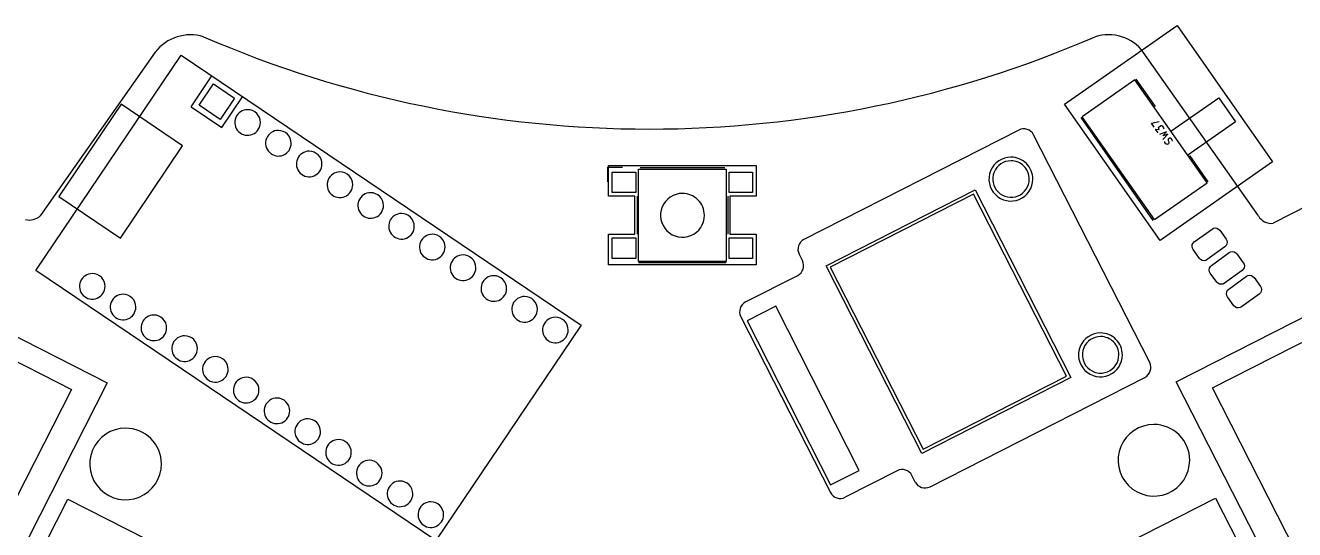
# Model space of a CAD drawing. Extents: x 5292583 to 74298707, y 12072829 to 47933234.
# Drawn here: x 28500772 to 51478018, y 37604858 to 46735476 of the extents above; entities that cross this region are included whole.
import ezdxf

# ---------------------------------------------------------------- set-up
doc = ezdxf.new("R2010")
doc.units = 0
doc.layers.get('0').update_dxf_attribs({"linetype": 'CONTINUOUS'})

msp = doc.modelspace()

# ---------------------------------------------------------------- linework, layer by layer
at = {"color": 7}
for points in [[(47312900.225027, 45308942.297811), (49350201.504831, 46735476.183451)], [(47312900.225027, 45308942.297811), (49350201.504831, 46735476.183451)], [(49350201.504831, 46735476.183451), (51080253.244109, 44264706.557501)], [(49350201.504831, 46735476.183451), (51080253.244109, 44264706.557501)], [(58079748.4934, 46715175.214118), (51090508.239292, 43153350.194936)], [(28688307.087927, 42295132.325531), (31318916.155683, 46195170.573059)], [(30852918.580641, 46253212.274168), (28769587.165334, 43287758.920857)], [(31318916.155683, 46195170.573059), (38561844.443057, 41309753.997524)], [(50821691.581202, 43287758.656273), (48738360.430478, 46253212.009585)], [(31500263.332556, 45262221.069983), (31876064.627949, 45819369.277665)], [(48587360.19709, 45749133.183693), (47633729.782652, 45081394.064439)], [(49892486.729608, 43885219.083597), (48587360.19709, 45749133.183693)], [(48958079.106393, 45265820.465077), (48609033.561481, 45764309.168979)], [(30233024.640286, 45306354.670347), (29105620.754105, 43634909.782716)], [(31347321.320235, 44554752.079559), (30233024.640286, 45306354.670347)], [(32057411.540238, 44886419.774589), (32433212.835632, 45443567.982271)], [(49042951.699722, 42838172.671861), (47312900.225027, 45308942.297811)], [(49042951.699722, 42838172.671861), (47312900.225027, 45308942.297811)], [(49239923.595641, 44817176.133645), (50106860.287933, 45424211.840921), (50410378.141571, 44990743.494775)], [(31500263.332556, 45262221.069983), (32057411.540238, 44886419.774589)], [(48917182.950779, 43202303.979057), (47612056.418261, 45066218.079153)], [(48938856.31517, 43217479.964344), (47633729.782652, 45081394.064439)], [(46485089.094996, 44840985.48132), (42595284.940547, 42859031.383392)], [(48936352.031535, 44893772.552425), (48885765.766693, 44966017.364977), (49026652.557116, 44995453.876344)], [(49008618.275358, 44790565.904136), (48961645.163956, 44857650.27844), (49028221.00861, 44850434.290318), (49017381.283703, 44865915.340478), (49015314.885902, 44879849.370415), (49016861.906125, 44888622.962104), (49023569.364596, 44901009.971817), (49049371.026668, 44919076.532773), (49063305.056605, 44921142.665991), (49072078.648294, 44919595.645767), (49084465.658007, 44912888.45188), (49106145.372404, 44881926.35156), (49108211.770205, 44867992.321623), (49106664.749982, 44859218.729934)], [(49095337.662111, 44666717.767439), (49185638.187692, 44768398.826775), (49093779.793961, 44734840.632316), (49156731.637247, 44809681.539007), (49030297.989754, 44759603.803816)], [(50410378.141571, 44990743.494775), (49543441.184695, 44383707.787499)], [(48854059.921914, 40628715.319771), (46751987.257509, 44754265.036232)], [(49267197.136198, 44640937.536638), (49261517.584956, 44660031.740239), (49243451.024, 44685833.402311), (49231064.27887, 44692540.860782), (49222290.422598, 44694087.881005), (49208356.657245, 44692021.747788), (49198035.780749, 44684794.911738), (49191328.586862, 44672408.166609), (49189781.566638, 44663634.310336), (49191847.699856, 44649700.544983), (49201140.669123, 44625445.903134), (49203206.80234, 44611511.873198), (49201659.782117, 44602738.281509), (49194952.588229, 44590351.271795), (49184631.711734, 44583124.70033), (49170697.946381, 44581058.302528), (49161924.090108, 44582605.322752), (49149537.344978, 44589312.781223), (49131470.784023, 44615114.443295), (49125791.23278, 44634208.646896)], [(30219917.434054, 42883307.191928), (31347321.320235, 44554752.079559)], [(49914160.358582, 43900395.068883), (49580290.534372, 44377210.408394)], [(39046543.579659, 44169351.427107), (39311127.164968, 44169351.427107)], [(39046543.579659, 43904767.841798), (39046543.579659, 44169351.427107)], [(39059772.758925, 44195809.785638), (41732066.970546, 44195809.785638)], [(39059772.758925, 43640184.256489), (39059772.758925, 44195809.785638)], [(41163212.262132, 44156122.247841), (39628627.467339, 44156122.247841)], [(41732066.970546, 44195809.785638), (41732066.970546, 43640184.256489)], [(51080253.244109, 44264706.557501), (49042951.699722, 42838172.671861)], [(51080253.244109, 44264706.557501), (49042951.699722, 42838172.671861)], [(45665593.0333, 43681058.716249), (43072390.528251, 42359756.072492)], [(47347251.111907, 40380618.995997), (45665593.0333, 43681058.716249)], [(48938856.31517, 43217479.964344), (49892486.729608, 43885219.083597)], [(29105620.754105, 43634909.782716), (30219917.434054, 42883307.191928)], [(39536023.212481, 43640184.256489), (39059772.758925, 43640184.256489)], [(39536023.212481, 42952266.934685), (39536023.212481, 43640184.256489)], [(39575710.750278, 43640184.256489), (39575710.750278, 42952266.934685)], [(41216128.979194, 43640184.256489), (41216128.979194, 42952266.934685)], [(41255816.51699, 43640184.256489), (41255816.51699, 42952266.934685)], [(41732066.970546, 43640184.256489), (41255816.51699, 43640184.256489)], [(39059772.758925, 42952266.934685), (39536023.212481, 42952266.934685)], [(39059772.758925, 42396641.405536), (39059772.758925, 42952266.934685)], [(41255816.51699, 42952266.934685), (41732066.970546, 42952266.934685)], [(41732066.970546, 42952266.934685), (41732066.970546, 42396641.405536)], [(42508564.495459, 42592133.220879), (42568623.91099, 42474260.439873)], [(25738582.964179, 42422368.190454), (29982005.461645, 40260236.375101)], [(35931235.375301, 37409715.485412), (28688307.087927, 42295132.325531)], [(41732066.970546, 42396641.405536), (39059772.758925, 42396641.405536)], [(41189670.620663, 42436328.943332), (39602169.108808, 42436328.943332)], [(43072390.528251, 42359756.072492), (44754048.606859, 39059316.087657)], [(49336434.69172, 40279773.22704), (53579857.189186, 42441905.042393)], [(41538920.424104, 41726888.540615), (42481903.465902, 42207362.27736)], [(24350595.996499, 38526871.784751), (26035812.724329, 41828467.73527), (29333850.025626, 40142094.777172)], [(51672119.316105, 36867152.977037), (49991617.467765, 40171151.346511), (53294459.606971, 41848094.545628)], [(41452199.979016, 41459990.642685), (43073798.906676, 38277423.703439)], [(38561844.443057, 41309753.997524), (35931235.375301, 37409715.485412)], [(29982005.461645, 40260236.375101), (27939991.948187, 36252559.439647)], [(44754048.606859, 39059316.087657), (47347251.111907, 40380618.995997)], [(44877535.322378, 38379863.059331), (48767339.476826, 40361817.421842)], [(55621870.702644, 38434228.106938), (51378448.205178, 36272096.291586), (49336434.69172, 40279773.22704)], [(29333850.025626, 40142094.777172), (27651035.71675, 36845213.706143)], [(44283679.846404, 38671176.995096), (43340697.069189, 38190703.258351)], [(44610637.159864, 38466583.504419), (44550578.008917, 38584456.550008)], [(31472606.1458, 31988082.174212), (27229183.648333, 34150213.989565), (29271197.161792, 38157890.925019)], [(29271197.161792, 38157890.925019), (33514619.659258, 35995759.109667)], [(45803819.700357, 36015296.490773), (50047242.197823, 38177428.306126)], [(50047242.197823, 38177428.306126), (52089255.711281, 34169751.370671)]]:
    msp.add_lwpolyline(points, dxfattribs=at)
for points in [[(31644870.697355, 45290329.900919), (31904173.194302, 45674761.912865), (32288605.206248, 45415459.415919), (32029302.709302, 45031027.403972)], [(31644870.697355, 45290329.900919), (31904173.194302, 45674761.912865), (32288605.206248, 45415459.415919), (32029302.709302, 45031027.403972)], [(32523886.424068, 45208947.958831)], [(32523886.424068, 45208947.958831)], [(33081034.63175, 44833146.663438)], [(33081034.63175, 44833146.663438)], [(33638183.104017, 44457345.368044)], [(33638183.104017, 44457345.368044)], [(46341565.993728, 44348131.084867)], [(41189670.620663, 44129663.88931), (41189670.620663, 42462787.301863), (39602169.108808, 42462787.301863), (39602169.108808, 44129663.88931)], [(46343923.433473, 44283177.931343)], [(34195331.311699, 44081544.07265)], [(34195331.311699, 44081544.07265)], [(39549252.127163, 44076746.907665), (39549252.127163, 43706330.4174), (39125918.919836, 43706330.4174), (39125918.919836, 44076746.907665)], [(41665920.809636, 44076746.907665), (41665920.809636, 43706330.4174), (41242587.602308, 43706330.4174), (41242587.602308, 44076746.907665)], [(34752479.783965, 43705742.777257)], [(34752479.783965, 43705742.777257)], [(40395919.864736, 43693100.97355)], [(45692232.367003, 43756991.559397), (47424340.185323, 40357538.311516), (44729766.712901, 38984584.71857), (42997658.894581, 42384037.701866)], [(35309627.991648, 43329941.481863)], [(35309627.991648, 43329941.481863)], [(49983221.172269, 43047979.517503), (50008583.890173, 43061295.215601), (50040674.704068, 43066924.760546), (50072858.915969, 43061856.132802), (50101665.982986, 43046635.43289), (50121810.318838, 43026029.134099), (50238449.082002, 42865489.604126), (50251764.780099, 42840126.886222), (50257394.325044, 42808036.072327), (50252325.6973, 42775851.860427), (50237104.997388, 42747044.793409), (50216498.698597, 42726900.457558), (49895419.638651, 42493622.93123), (49870056.920747, 42480307.233132), (49837966.106852, 42474677.688187), (49805781.894952, 42479746.315931), (49776974.827934, 42494967.015843), (49756830.492083, 42515573.314634), (49640191.728919, 42676112.844607), (49626876.030821, 42701475.562511), (49621246.485876, 42733566.376406), (49626315.11362, 42765750.588307), (49641535.813532, 42794557.655324), (49662142.112323, 42814701.991175)], [(49983221.172269, 43047979.517503), (50008583.890173, 43061295.215601), (50040674.704068, 43066924.760546), (50072858.915969, 43061856.132802), (50101665.982986, 43046635.43289), (50121810.318838, 43026029.134099), (50238449.082002, 42865489.604126), (50251764.780099, 42840126.886222), (50257394.325044, 42808036.072327), (50252325.6973, 42775851.860427), (50237104.997388, 42747044.793409), (50216498.698597, 42726900.457558), (49895419.638651, 42493622.93123), (49870056.920747, 42480307.233132), (49837966.106852, 42474677.688187), (49805781.894952, 42479746.315931), (49776974.827934, 42494967.015843), (49756830.492083, 42515573.314634), (49640191.728919, 42676112.844607), (49626876.030821, 42701475.562511), (49621246.485876, 42733566.376406), (49626315.11362, 42765750.588307), (49641535.813532, 42794557.655324), (49662142.112323, 42814701.991175)], [(35866776.19933, 42954140.186469)], [(35866776.19933, 42954140.186469)], [(39549252.127163, 42886120.773774), (39549252.127163, 42515704.283509), (39125918.919836, 42515704.283509), (39125918.919836, 42886120.773774)], [(41665920.809636, 42886120.773774), (41665920.809636, 42515704.283509), (41242587.602308, 42515704.283509), (41242587.602308, 42886120.773774)], [(36423924.671596, 42578338.891075)], [(36423924.671596, 42578338.891075)], [(50294257.962234, 42619874.280632), (50319620.680139, 42633189.978729), (50351711.494034, 42638819.523674), (50383895.705934, 42633750.89593), (50412702.772952, 42618530.196018), (50432847.108803, 42597923.897227), (50549485.871967, 42437384.367254), (50562801.570065, 42412021.64935), (50568431.115009, 42379930.835455), (50563362.487266, 42347746.623555), (50548141.787354, 42318939.556537), (50527535.488563, 42298795.220686), (50206456.428617, 42065517.694358), (50181093.710713, 42052201.99626), (50149002.896818, 42046572.451315), (50116818.684917, 42051641.079059), (50088011.617899, 42066861.778971), (50067867.282048, 42087468.077762), (49951228.518884, 42248007.607735), (49937912.820786, 42273370.325639), (49932283.275842, 42305461.139534), (49937351.903586, 42337645.351435), (49952572.603498, 42366452.418452), (49973178.902289, 42386596.754303)], [(50294257.962234, 42619874.280632), (50319620.680139, 42633189.978729), (50351711.494034, 42638819.523674), (50383895.705934, 42633750.89593), (50412702.772952, 42618530.196018), (50432847.108803, 42597923.897227), (50549485.871967, 42437384.367254), (50562801.570065, 42412021.64935), (50568431.115009, 42379930.835455), (50563362.487266, 42347746.623555), (50548141.787354, 42318939.556537), (50527535.488563, 42298795.220686), (50206456.428617, 42065517.694358), (50181093.710713, 42052201.99626), (50149002.896818, 42046572.451315), (50116818.684917, 42051641.079059), (50088011.617899, 42066861.778971), (50067867.282048, 42087468.077762), (49951228.518884, 42248007.607735), (49937912.820786, 42273370.325639), (49932283.275842, 42305461.139534), (49937351.903586, 42337645.351435), (49952572.603498, 42366452.418452), (49973178.902289, 42386596.754303)], [(29711930.444023, 42241859.21438)], [(29711930.444023, 42241859.21438)], [(36981072.879279, 42202537.595682)], [(36981072.879279, 42202537.595682)], [(50605294.7522, 42191769.04376), (50630657.470104, 42205084.741857), (50662748.283999, 42210714.286802), (50694932.495899, 42205645.659058), (50723739.562917, 42190424.959146), (50743883.898768, 42169818.660355), (50860522.661932, 42009279.130382), (50873838.36003, 41983916.412478), (50879467.904975, 41951825.598583), (50874399.277231, 41919641.386683), (50859178.577319, 41890834.319665), (50838572.278528, 41870689.983814), (50517493.218582, 41637412.457486), (50492130.500678, 41624096.759388), (50460039.686783, 41618467.214443), (50427855.474882, 41623535.842187), (50399048.407865, 41638756.542099), (50378904.072014, 41659362.84089), (50262265.30885, 41819902.370863), (50248949.610752, 41845265.088767), (50243320.065807, 41877355.902662), (50248388.693551, 41909540.114563), (50263609.393463, 41938347.18158), (50284215.692254, 41958491.517431)], [(50605294.7522, 42191769.04376), (50630657.470104, 42205084.741857), (50662748.283999, 42210714.286802), (50694932.495899, 42205645.659058), (50723739.562917, 42190424.959146), (50743883.898768, 42169818.660355), (50860522.661932, 42009279.130382), (50873838.36003, 41983916.412478), (50879467.904975, 41951825.598583), (50874399.277231, 41919641.386683), (50859178.577319, 41890834.319665), (50838572.278528, 41870689.983814), (50517493.218582, 41637412.457486), (50492130.500678, 41624096.759388), (50460039.686783, 41618467.214443), (50427855.474882, 41623535.842187), (50399048.407865, 41638756.542099), (50378904.072014, 41659362.84089), (50262265.30885, 41819902.370863), (50248949.610752, 41845265.088767), (50243320.065807, 41877355.902662), (50248388.693551, 41909540.114563), (50263609.393463, 41938347.18158), (50284215.692254, 41958491.517431)], [(30269078.651706, 41866057.918986)], [(30269078.651706, 41866057.918986)], [(37538221.351545, 41826736.300288)], [(37538221.351545, 41826736.300288)], [(41565189.869955, 41383934.503586), (43078682.061326, 38413538.728902), (43597322.509419, 38677799.257653), (42083830.053464, 41648195.032338)], [(41565189.869955, 41383934.503586), (43078682.061326, 38413538.728902), (43597322.509419, 38677799.257653), (42083830.053464, 41648195.032338)], [(30826226.859388, 41490256.623592)], [(30826226.859388, 41490256.623592)], [(38095369.559227, 41450935.004894)], [(38095369.559227, 41450935.004894)], [(47963160.952635, 41165571.818546)], [(31383375.331654, 41114455.328198)], [(31383375.331654, 41114455.328198)], [(47965522.361134, 41100610.46293)], [(31940523.539337, 40738654.032805)], [(31940523.539337, 40738654.032805)], [(32497672.011603, 40362852.737411)], [(32497672.011603, 40362852.737411)], [(33054820.219285, 39987051.442017)], [(33054820.219285, 39987051.442017)], [(33611968.691551, 39611250.146623)], [(33611968.691551, 39611250.146623)], [(30315284.47071, 39441771.924804)], [(48930856.101301, 39508975.890889)], [(34169116.899234, 39235448.85123)], [(34169116.899234, 39235448.85123)], [(34726265.106916, 38859647.555836)], [(34726265.106916, 38859647.555836)], [(35283413.579182, 38483846.260442)], [(35283413.579182, 38483846.260442)], [(35840561.786865, 38108044.965049)], [(35840561.786865, 38108044.965049)]]:
    msp.add_lwpolyline(points, close=True, dxfattribs=at)
for points in [[(31726577.304364, 46529177.626383), (31406309.156977, 46626964.804158), (31058902.735476, 46517228.459894), (30852918.525503, 46253212.317187)], [(31726573.067679, 46529163.73369), (36875213.472426, 44300960.702342), (42716065.289216, 44300960.667437), (47864705.720595, 46529163.637247)], [(48738355.472959, 46253208.249822), (48535135.222137, 46521168.837967), (48184975.699444, 46631772.037302), (47864705.661715, 46529163.80139)], [(32309680.708484, 45065820.275558), (32273794.022266, 44979182.150982), (32293630.517351, 44879457.355854), (32359940.467124, 44813147.406081)], [(32309680.708484, 45065820.275558), (32273794.022266, 44979182.150982), (32293630.517351, 44879457.355854), (32359940.467124, 44813147.406081)], [(32523886.424068, 45208947.958831), (32430109.993779, 45208947.958831), (32345567.394702, 45152458.400134), (32309680.708484, 45065820.275558)], [(32523886.424068, 45208947.958831), (32430109.993779, 45208947.958831), (32345567.394702, 45152458.400134), (32309680.708484, 45065820.275558)], [(32687832.381012, 45141039.319969), (32644351.209788, 45184520.491193), (32585378.086121, 45208947.958831), (32523886.424068, 45208947.958831)], [(32687832.381012, 45141039.319969), (32644351.209788, 45184520.491193), (32585378.086121, 45208947.958831), (32523886.424068, 45208947.958831)], [(32755741.019874, 44977093.363025), (32755741.019874, 45038585.025078), (32731313.552236, 45097558.148745), (32687832.381012, 45141039.319969)], [(32755741.019874, 44977093.363025), (32755741.019874, 45038585.025078), (32731313.552236, 45097558.148745), (32687832.381012, 45141039.319969)], [(32359940.467124, 44813147.406081), (32426250.416897, 44746837.456308), (32525975.212025, 44727000.961223), (32612613.336601, 44762887.647441)], [(32359940.467124, 44813147.406081), (32426250.416897, 44746837.456308), (32525975.212025, 44727000.961223), (32612613.336601, 44762887.647441)], [(32612613.336601, 44762887.647441), (32699251.461177, 44798774.333659), (32755741.019874, 44883316.932736), (32755741.019874, 44977093.363025)], [(32612613.336601, 44762887.647441), (32699251.461177, 44798774.333659), (32755741.019874, 44883316.932736), (32755741.019874, 44977093.363025)], [(33081034.63175, 44833146.663438), (32987258.201461, 44833146.663438), (32902715.602384, 44776657.10474), (32866828.916166, 44690018.980164)], [(33081034.63175, 44833146.663438), (32987258.201461, 44833146.663438), (32902715.602384, 44776657.10474), (32866828.916166, 44690018.980164)], [(33244980.588694, 44765238.024575), (33201499.41747, 44808719.195799), (33142526.293803, 44833146.663438), (33081034.63175, 44833146.663438)], [(33244980.588694, 44765238.024575), (33201499.41747, 44808719.195799), (33142526.293803, 44833146.663438), (33081034.63175, 44833146.663438)], [(46636498.502512, 44852901.630026), (46586445.423519, 44869164.888841), (46531981.828763, 44864878.489162), (46485089.139444, 44840985.394085)], [(46751986.964224, 44754264.886796), (46728094.037336, 44801157.661812), (46686551.581505, 44836638.371211), (46636498.502512, 44852901.630026)], [(32866828.916166, 44690018.980164), (32830942.229948, 44603380.855588), (32850778.725033, 44503656.06046), (32917088.674807, 44437346.110687)], [(32866828.916166, 44690018.980164), (32830942.229948, 44603380.855588), (32850778.725033, 44503656.06046), (32917088.674807, 44437346.110687)], [(33169761.544283, 44387086.352047), (33256399.668859, 44422973.038265), (33312889.227557, 44507515.637342), (33312889.227557, 44601292.067631)], [(33169761.544283, 44387086.352047), (33256399.668859, 44422973.038265), (33312889.227557, 44507515.637342), (33312889.227557, 44601292.067631)], [(33312889.227557, 44601292.067631), (33312889.227557, 44662783.729684), (33288461.759918, 44721756.853351), (33244980.588694, 44765238.024575)], [(33312889.227557, 44601292.067631), (33312889.227557, 44662783.729684), (33288461.759918, 44721756.853351), (33244980.588694, 44765238.024575)], [(32917088.674807, 44437346.110687), (32983398.62458, 44371036.160914), (33083123.419707, 44351199.665829), (33169761.544283, 44387086.352047)], [(32917088.674807, 44437346.110687), (32983398.62458, 44371036.160914), (33083123.419707, 44351199.665829), (33169761.544283, 44387086.352047)], [(33638183.104017, 44457345.368044), (33544406.673727, 44457345.368044), (33459864.07465, 44400855.809347), (33423977.388432, 44314217.68477)], [(33638183.104017, 44457345.368044), (33544406.673727, 44457345.368044), (33459864.07465, 44400855.809347), (33423977.388432, 44314217.68477)], [(33802129.06096, 44389436.729182), (33758647.889736, 44432917.900406), (33699674.766069, 44457345.368044), (33638183.104017, 44457345.368044)], [(33802129.06096, 44389436.729182), (33758647.889736, 44432917.900406), (33699674.766069, 44457345.368044), (33638183.104017, 44457345.368044)], [(33870037.699823, 44225490.772238), (33870037.699823, 44286982.434291), (33845610.232184, 44345955.557958), (33802129.06096, 44389436.729182)], [(33870037.699823, 44225490.772238), (33870037.699823, 44286982.434291), (33845610.232184, 44345955.557958), (33802129.06096, 44389436.729182)], [(46341565.993728, 44348131.084867), (46181041.355983, 44348131.084867), (46036323.007791, 44251433.37609), (45974892.888439, 44103127.948814)], [(46622205.438704, 44231886.420621), (46547775.230197, 44306316.629128), (46446826.204049, 44348131.084867), (46341565.993728, 44348131.084867)], [(33423977.388432, 44314217.68477), (33388090.702214, 44227579.560194), (33407927.1973, 44127854.765067), (33474237.147073, 44061544.815294)], [(33423977.388432, 44314217.68477), (33388090.702214, 44227579.560194), (33407927.1973, 44127854.765067), (33474237.147073, 44061544.815294)], [(33726910.016549, 44011285.056654), (33813548.141126, 44047171.742872), (33870037.699823, 44131714.341948), (33870037.699823, 44225490.772238)], [(33726910.016549, 44011285.056654), (33813548.141126, 44047171.742872), (33870037.699823, 44131714.341948), (33870037.699823, 44225490.772238)], [(46343923.433473, 44283177.931343), (46210155.737892, 44283177.931343), (46089559.671033, 44202598.21565), (46038368.990148, 44079012.979591)], [(46577784.679766, 44186309.431415), (46515760.820914, 44248333.290266), (46431638.415851, 44283177.931343), (46343923.433473, 44283177.931343)], [(46674653.179693, 43952448.185123), (46674653.179693, 44040163.167501), (46639808.538617, 44124285.572564), (46577784.679766, 44186309.431415)], [(46738450.10295, 43951246.975645), (46738450.10295, 44056507.185966), (46696635.647211, 44157456.212114), (46622205.438704, 44231886.420621)], [(33474237.147073, 44061544.815294), (33540547.096846, 43995234.865521), (33640271.891973, 43975398.370435), (33726910.016549, 44011285.056654)], [(33474237.147073, 44061544.815294), (33540547.096846, 43995234.865521), (33640271.891973, 43975398.370435), (33726910.016549, 44011285.056654)], [(33981125.596115, 43938416.389377), (33945238.909897, 43851778.2648), (33965075.404982, 43752053.469673), (34031385.354755, 43685743.5199)], [(33981125.596115, 43938416.389377), (33945238.909897, 43851778.2648), (33965075.404982, 43752053.469673), (34031385.354755, 43685743.5199)], [(34195331.311699, 44081544.07265), (34101554.88141, 44081544.07265), (34017012.282333, 44025054.513953), (33981125.596115, 43938416.389377)], [(34195331.311699, 44081544.07265), (34101554.88141, 44081544.07265), (34017012.282333, 44025054.513953), (33981125.596115, 43938416.389377)], [(34359277.268643, 44013635.433788), (34315796.097419, 44057116.605012), (34256822.973752, 44081544.07265), (34195331.311699, 44081544.07265)], [(34359277.268643, 44013635.433788), (34315796.097419, 44057116.605012), (34256822.973752, 44081544.07265), (34195331.311699, 44081544.07265)], [(34427185.907505, 43849689.476844), (34427185.907505, 43911181.138897), (34402758.439867, 43970154.262564), (34359277.268643, 44013635.433788)], [(34427185.907505, 43849689.476844), (34427185.907505, 43911181.138897), (34402758.439867, 43970154.262564), (34359277.268643, 44013635.433788)], [(45974892.888439, 44103127.948814), (45913462.769088, 43954822.521537), (45947418.488855, 43784115.590567), (46060926.548752, 43670607.530669)], [(46038368.990148, 44079012.979591), (45987178.309263, 43955427.743532), (46015474.142532, 43813174.98348), (46110062.187181, 43718586.93883)], [(46470488.227942, 43646893.741797), (46594073.464001, 43698084.422682), (46674653.179693, 43818680.489541), (46674653.179693, 43952448.185123)], [(46493446.966896, 43584573.870356), (46641752.394173, 43646003.989708), (46738450.10295, 43790722.3379), (46738450.10295, 43951246.975645)], [(34031385.354755, 43685743.5199), (34097695.304528, 43619433.570127), (34197420.099656, 43599597.075042), (34284058.224232, 43635483.76126)], [(34031385.354755, 43685743.5199), (34097695.304528, 43619433.570127), (34197420.099656, 43599597.075042), (34284058.224232, 43635483.76126)], [(34284058.224232, 43635483.76126), (34370696.348808, 43671370.447478), (34427185.907505, 43755913.046555), (34427185.907505, 43849689.476844)], [(34284058.224232, 43635483.76126), (34370696.348808, 43671370.447478), (34427185.907505, 43755913.046555), (34427185.907505, 43849689.476844)], [(34752479.783965, 43705742.777257), (34658703.353676, 43705742.777257), (34574160.754599, 43649253.218559), (34538274.068381, 43562615.093983)], [(34752479.783965, 43705742.777257), (34658703.353676, 43705742.777257), (34574160.754599, 43649253.218559), (34538274.068381, 43562615.093983)], [(34916425.740909, 43637834.138394), (34872944.569685, 43681315.309618), (34813971.446018, 43705742.777257), (34752479.783965, 43705742.777257)], [(34916425.740909, 43637834.138394), (34872944.569685, 43681315.309618), (34813971.446018, 43705742.777257), (34752479.783965, 43705742.777257)], [(40395919.864736, 43693100.97355), (40235398.758455, 43693100.97355), (40090683.593996, 43596405.392076), (40029254.826077, 43448103.227447)], [(40676553.13578, 43576858.866631), (40602124.564701, 43651287.437709), (40501177.759383, 43693100.97355), (40395919.864736, 43693100.97355)], [(46060926.548752, 43670607.530669), (46174434.608649, 43557099.470772), (46345141.53962, 43523143.751005), (46493446.966896, 43584573.870356)], [(46110062.187181, 43718586.93883), (46204650.231831, 43623998.894181), (46346902.991883, 43595703.060913), (46470488.227942, 43646893.741797)], [(34538274.068381, 43562615.093983), (34502387.382163, 43475976.969407), (34522223.877248, 43376252.174279), (34588533.827021, 43309942.224506)], [(34538274.068381, 43562615.093983), (34502387.382163, 43475976.969407), (34522223.877248, 43376252.174279), (34588533.827021, 43309942.224506)], [(34841206.696498, 43259682.465866), (34927844.821074, 43295569.152084), (34984334.379771, 43380111.751161), (34984334.379771, 43473888.18145)], [(34841206.696498, 43259682.465866), (34927844.821074, 43295569.152084), (34984334.379771, 43380111.751161), (34984334.379771, 43473888.18145)], [(34984334.379771, 43473888.18145), (34984334.379771, 43535379.843503), (34959906.912133, 43594352.96717), (34916425.740909, 43637834.138394)], [(34984334.379771, 43473888.18145), (34984334.379771, 43535379.843503), (34959906.912133, 43594352.96717), (34916425.740909, 43637834.138394)], [(40029254.826077, 43448103.227447), (39967826.058159, 43299801.062818), (40001781.030917, 43129097.887318), (40115286.593692, 43015592.324543)], [(40792795.242699, 43296225.595587), (40792795.242699, 43401483.490234), (40750981.706858, 43502430.295552), (40676553.13578, 43576858.866631)], [(28500772.42199, 43220560.748291), (28595965.534767, 43194631.151064), (28697792.78862, 43220085.881878), (28769587.15369, 43287758.93321)], [(34588533.827021, 43309942.224506), (34654843.776794, 43243632.274733), (34754568.571922, 43223795.779648), (34841206.696498, 43259682.465866)], [(34588533.827021, 43309942.224506), (34654843.776794, 43243632.274733), (34754568.571922, 43223795.779648), (34841206.696498, 43259682.465866)], [(35309627.991648, 43329941.481863), (35215851.561358, 43329941.481863), (35131308.962281, 43273451.923166), (35095422.276063, 43186813.798589)], [(35309627.991648, 43329941.481863), (35215851.561358, 43329941.481863), (35131308.962281, 43273451.923166), (35095422.276063, 43186813.798589)], [(35473573.948591, 43262032.843), (35430092.777367, 43305514.014224), (35371119.6537, 43329941.481863), (35309627.991648, 43329941.481863)], [(35473573.948591, 43262032.843), (35430092.777367, 43305514.014224), (35371119.6537, 43329941.481863), (35309627.991648, 43329941.481863)], [(35541482.587454, 43098086.886056), (35541482.587454, 43159578.548109), (35517055.119816, 43218551.671776), (35473573.948591, 43262032.843)], [(35541482.587454, 43098086.886056), (35541482.587454, 43159578.548109), (35517055.119816, 43218551.671776), (35473573.948591, 43262032.843)], [(40547797.496596, 42929560.556929), (40696099.661225, 42990989.324847), (40792795.242699, 43135704.489306), (40792795.242699, 43296225.595587)], [(50821681.902707, 43287753.395991), (50874253.53891, 43191025.840994), (50981584.166544, 43137364.476165), (51090508.251389, 43153350.112508)], [(35095422.276063, 43186813.798589), (35059535.589845, 43100175.674013), (35079372.084931, 43000450.878886), (35145682.034704, 42934140.929113)], [(35095422.276063, 43186813.798589), (35059535.589845, 43100175.674013), (35079372.084931, 43000450.878886), (35145682.034704, 42934140.929113)], [(35398354.90418, 42883881.170472), (35484993.028757, 42919767.85669), (35541482.587454, 43004310.455767), (35541482.587454, 43098086.886056)], [(35398354.90418, 42883881.170472), (35484993.028757, 42919767.85669), (35541482.587454, 43004310.455767), (35541482.587454, 43098086.886056)], [(40115286.593692, 43015592.324543), (40228792.156466, 42902086.761768), (40399495.331967, 42868131.78901), (40547797.496596, 42929560.556929)], [(35145682.034704, 42934140.929113), (35211991.984477, 42867830.97934), (35311716.779604, 42847994.484254), (35398354.90418, 42883881.170472)], [(35145682.034704, 42934140.929113), (35211991.984477, 42867830.97934), (35311716.779604, 42847994.484254), (35398354.90418, 42883881.170472)], [(35652570.483746, 42811012.503196), (35616683.797528, 42724374.378619), (35636520.292613, 42624649.583492), (35702830.242386, 42558339.633719)], [(35652570.483746, 42811012.503196), (35616683.797528, 42724374.378619), (35636520.292613, 42624649.583492), (35702830.242386, 42558339.633719)], [(35866776.19933, 42954140.186469), (35772999.769041, 42954140.186469), (35688457.169964, 42897650.627772), (35652570.483746, 42811012.503196)], [(35866776.19933, 42954140.186469), (35772999.769041, 42954140.186469), (35688457.169964, 42897650.627772), (35652570.483746, 42811012.503196)], [(36030722.156274, 42886231.547607), (35987240.98505, 42929712.718831), (35928267.861383, 42954140.186469), (35866776.19933, 42954140.186469)], [(36030722.156274, 42886231.547607), (35987240.98505, 42929712.718831), (35928267.861383, 42954140.186469), (35866776.19933, 42954140.186469)], [(36098630.795136, 42722285.590663), (36098630.795136, 42783777.252716), (36074203.327498, 42842750.376383), (36030722.156274, 42886231.547607)], [(36098630.795136, 42722285.590663), (36098630.795136, 42783777.252716), (36074203.327498, 42842750.376383), (36030722.156274, 42886231.547607)], [(42595284.958811, 42859031.347547), (42497635.89649, 42809276.654838), (42458809.838594, 42689782.301464), (42508564.531304, 42592133.239143)], [(35702830.242386, 42558339.633719), (35769140.192159, 42492029.683946), (35868864.987287, 42472193.188861), (35955503.111863, 42508079.875079)], [(35702830.242386, 42558339.633719), (35769140.192159, 42492029.683946), (35868864.987287, 42472193.188861), (35955503.111863, 42508079.875079)], [(35955503.111863, 42508079.875079), (36042141.236439, 42543966.561297), (36098630.795136, 42628509.160373), (36098630.795136, 42722285.590663)], [(35955503.111863, 42508079.875079), (36042141.236439, 42543966.561297), (36098630.795136, 42628509.160373), (36098630.795136, 42722285.590663)], [(36423924.671596, 42578338.891075), (36330148.241307, 42578338.891075), (36245605.64223, 42521849.332378), (36209718.956012, 42435211.207802)], [(36423924.671596, 42578338.891075), (36330148.241307, 42578338.891075), (36245605.64223, 42521849.332378), (36209718.956012, 42435211.207802)], [(36587870.62854, 42510430.252213), (36544389.457316, 42553911.423437), (36485416.333649, 42578338.891075), (36423924.671596, 42578338.891075)], [(36587870.62854, 42510430.252213), (36544389.457316, 42553911.423437), (36485416.333649, 42578338.891075), (36423924.671596, 42578338.891075)], [(36655779.267402, 42346484.295269), (36655779.267402, 42407975.957322), (36631351.799764, 42466949.080989), (36587870.62854, 42510430.252213)], [(36655779.267402, 42346484.295269), (36655779.267402, 42407975.957322), (36631351.799764, 42466949.080989), (36587870.62854, 42510430.252213)], [(36209718.956012, 42435211.207802), (36173832.269794, 42348573.083226), (36193668.764879, 42248848.288098), (36259978.714652, 42182538.338325)], [(36209718.956012, 42435211.207802), (36173832.269794, 42348573.083226), (36193668.764879, 42248848.288098), (36259978.714652, 42182538.338325)], [(36512651.584129, 42132278.579685), (36599289.708705, 42168165.265903), (36655779.267402, 42252707.86498), (36655779.267402, 42346484.295269)], [(36512651.584129, 42132278.579685), (36599289.708705, 42168165.265903), (36655779.267402, 42252707.86498), (36655779.267402, 42346484.295269)], [(42481903.447638, 42207362.313205), (42579552.509959, 42257117.005914), (42618378.567855, 42376611.359288), (42568623.875145, 42474260.421609)], [(29497724.728439, 42098731.531106), (29461838.042221, 42012093.40653), (29481674.537306, 41912368.611402), (29547984.487079, 41846058.661629)], [(29497724.728439, 42098731.531106), (29461838.042221, 42012093.40653), (29481674.537306, 41912368.611402), (29547984.487079, 41846058.661629)], [(29711930.444023, 42241859.21438), (29618154.013734, 42241859.21438), (29533611.414657, 42185369.655682), (29497724.728439, 42098731.531106)], [(29711930.444023, 42241859.21438), (29618154.013734, 42241859.21438), (29533611.414657, 42185369.655682), (29497724.728439, 42098731.531106)], [(29875876.400967, 42173950.575517), (29832395.229743, 42217431.746741), (29773422.106076, 42241859.21438), (29711930.444023, 42241859.21438)], [(29875876.400967, 42173950.575517), (29832395.229743, 42217431.746741), (29773422.106076, 42241859.21438), (29711930.444023, 42241859.21438)], [(29943785.039829, 42010004.618573), (29943785.039829, 42071496.280626), (29919357.572191, 42130469.404293), (29875876.400967, 42173950.575517)], [(29943785.039829, 42010004.618573), (29943785.039829, 42071496.280626), (29919357.572191, 42130469.404293), (29875876.400967, 42173950.575517)], [(36259978.714652, 42182538.338325), (36326288.664425, 42116228.388552), (36426013.459553, 42096391.893467), (36512651.584129, 42132278.579685)], [(36259978.714652, 42182538.338325), (36326288.664425, 42116228.388552), (36426013.459553, 42096391.893467), (36512651.584129, 42132278.579685)], [(36766867.163694, 42059409.912408), (36730980.477476, 41972771.787832), (36750816.972562, 41873046.992704), (36817126.922335, 41806737.042931)], [(36766867.163694, 42059409.912408), (36730980.477476, 41972771.787832), (36750816.972562, 41873046.992704), (36817126.922335, 41806737.042931)], [(36981072.879279, 42202537.595682), (36887296.448989, 42202537.595682), (36802753.849912, 42146048.036984), (36766867.163694, 42059409.912408)], [(36981072.879279, 42202537.595682), (36887296.448989, 42202537.595682), (36802753.849912, 42146048.036984), (36766867.163694, 42059409.912408)], [(37145018.836222, 42134628.956819), (37101537.664998, 42178110.128043), (37042564.541331, 42202537.595682), (36981072.879279, 42202537.595682)], [(37145018.836222, 42134628.956819), (37101537.664998, 42178110.128043), (37042564.541331, 42202537.595682), (36981072.879279, 42202537.595682)], [(37212927.475085, 41970682.999875), (37212927.475085, 42032174.661928), (37188500.007447, 42091147.785595), (37145018.836222, 42134628.956819)], [(37212927.475085, 41970682.999875), (37212927.475085, 42032174.661928), (37188500.007447, 42091147.785595), (37145018.836222, 42134628.956819)], [(29547984.487079, 41846058.661629), (29614294.436852, 41779748.711856), (29714019.23198, 41759912.216771), (29800657.356556, 41795798.902989)], [(29547984.487079, 41846058.661629), (29614294.436852, 41779748.711856), (29714019.23198, 41759912.216771), (29800657.356556, 41795798.902989)], [(29800657.356556, 41795798.902989), (29887295.481132, 41831685.589207), (29943785.039829, 41916228.188284), (29943785.039829, 42010004.618573)], [(29800657.356556, 41795798.902989), (29887295.481132, 41831685.589207), (29943785.039829, 41916228.188284), (29943785.039829, 42010004.618573)], [(30269078.651706, 41866057.918986), (30175302.221416, 41866057.918986), (30090759.62234, 41809568.360288), (30054872.936121, 41722930.235712)], [(30269078.651706, 41866057.918986), (30175302.221416, 41866057.918986), (30090759.62234, 41809568.360288), (30054872.936121, 41722930.235712)], [(30433024.60865, 41798149.280123), (30389543.437425, 41841630.451347), (30330570.313759, 41866057.918986), (30269078.651706, 41866057.918986)], [(30433024.60865, 41798149.280123), (30389543.437425, 41841630.451347), (30330570.313759, 41866057.918986), (30269078.651706, 41866057.918986)], [(37069799.791811, 41756477.284291), (37156437.916388, 41792363.970509), (37212927.475085, 41876906.569586), (37212927.475085, 41970682.999875)], [(37069799.791811, 41756477.284291), (37156437.916388, 41792363.970509), (37212927.475085, 41876906.569586), (37212927.475085, 41970682.999875)], [(37538221.351545, 41826736.300288), (37444444.921255, 41826736.300288), (37359902.322179, 41770246.741591), (37324015.635961, 41683608.617014)], [(37538221.351545, 41826736.300288), (37444444.921255, 41826736.300288), (37359902.322179, 41770246.741591), (37324015.635961, 41683608.617014)], [(37702167.308489, 41758827.661426), (37658686.137265, 41802308.83265), (37599713.013598, 41826736.300288), (37538221.351545, 41826736.300288)], [(37702167.308489, 41758827.661426), (37658686.137265, 41802308.83265), (37599713.013598, 41826736.300288), (37538221.351545, 41826736.300288)], [(30054872.936121, 41722930.235712), (30018986.249903, 41636292.111136), (30038822.744989, 41536567.316009), (30105132.694762, 41470257.366236)], [(30054872.936121, 41722930.235712), (30018986.249903, 41636292.111136), (30038822.744989, 41536567.316009), (30105132.694762, 41470257.366236)], [(30357805.564238, 41419997.607595), (30444443.688815, 41455884.293813), (30500933.247512, 41540426.89289), (30500933.247512, 41634203.323179)], [(30357805.564238, 41419997.607595), (30444443.688815, 41455884.293813), (30500933.247512, 41540426.89289), (30500933.247512, 41634203.323179)], [(30500933.247512, 41634203.323179), (30500933.247512, 41695694.985232), (30476505.779874, 41754668.108899), (30433024.60865, 41798149.280123)], [(30500933.247512, 41634203.323179), (30500933.247512, 41695694.985232), (30476505.779874, 41754668.108899), (30433024.60865, 41798149.280123)], [(36817126.922335, 41806737.042931), (36883436.872108, 41740427.093158), (36983161.667235, 41720590.598073), (37069799.791811, 41756477.284291)], [(36817126.922335, 41806737.042931), (36883436.872108, 41740427.093158), (36983161.667235, 41720590.598073), (37069799.791811, 41756477.284291)], [(37324015.635961, 41683608.617014), (37288128.949742, 41596970.492438), (37307965.444828, 41497245.697311), (37374275.394601, 41430935.747538)], [(37324015.635961, 41683608.617014), (37288128.949742, 41596970.492438), (37307965.444828, 41497245.697311), (37374275.394601, 41430935.747538)], [(37626948.264077, 41380675.988897), (37713586.388654, 41416562.675115), (37770075.947351, 41501105.274192), (37770075.947351, 41594881.704482)], [(37626948.264077, 41380675.988897), (37713586.388654, 41416562.675115), (37770075.947351, 41501105.274192), (37770075.947351, 41594881.704482)], [(37770075.947351, 41594881.704482), (37770075.947351, 41656373.366535), (37745648.479713, 41715346.490201), (37702167.308489, 41758827.661426)], [(37770075.947351, 41594881.704482), (37770075.947351, 41656373.366535), (37745648.479713, 41715346.490201), (37702167.308489, 41758827.661426)], [(41538920.335341, 41726888.714821), (41441271.344934, 41677133.984298), (41402445.343447, 41557639.681473), (41452200.014861, 41459990.660949)], [(30105132.694762, 41470257.366236), (30171442.644535, 41403947.416463), (30271167.439662, 41384110.921377), (30357805.564238, 41419997.607595)], [(30105132.694762, 41470257.366236), (30171442.644535, 41403947.416463), (30271167.439662, 41384110.921377), (30357805.564238, 41419997.607595)], [(30826226.859388, 41490256.623592), (30732450.429099, 41490256.623592), (30647907.830022, 41433767.064895), (30612021.143804, 41347128.940319)], [(30826226.859388, 41490256.623592), (30732450.429099, 41490256.623592), (30647907.830022, 41433767.064895), (30612021.143804, 41347128.940319)], [(30990172.816332, 41422347.98473), (30946691.645108, 41465829.155954), (30887718.521441, 41490256.623592), (30826226.859388, 41490256.623592)], [(30990172.816332, 41422347.98473), (30946691.645108, 41465829.155954), (30887718.521441, 41490256.623592), (30826226.859388, 41490256.623592)], [(31058081.455194, 41258402.027786), (31058081.455194, 41319893.689839), (31033653.987556, 41378866.813506), (30990172.816332, 41422347.98473)], [(31058081.455194, 41258402.027786), (31058081.455194, 41319893.689839), (31033653.987556, 41378866.813506), (30990172.816332, 41422347.98473)], [(37374275.394601, 41430935.747538), (37440585.344374, 41364625.797765), (37540310.139501, 41344789.302679), (37626948.264077, 41380675.988897)], [(37374275.394601, 41430935.747538), (37440585.344374, 41364625.797765), (37540310.139501, 41344789.302679), (37626948.264077, 41380675.988897)], [(38095369.559227, 41450935.004894), (38001593.128938, 41450935.004894), (37917050.529861, 41394445.446197), (37881163.843643, 41307807.321621)], [(38095369.559227, 41450935.004894), (38001593.128938, 41450935.004894), (37917050.529861, 41394445.446197), (37881163.843643, 41307807.321621)], [(38259315.516171, 41383026.366032), (38215834.344947, 41426507.537256), (38156861.22128, 41450935.004894), (38095369.559227, 41450935.004894)], [(38259315.516171, 41383026.366032), (38215834.344947, 41426507.537256), (38156861.22128, 41450935.004894), (38095369.559227, 41450935.004894)], [(38327224.155033, 41219080.409088), (38327224.155033, 41280572.071141), (38302796.687395, 41339545.194808), (38259315.516171, 41383026.366032)], [(38327224.155033, 41219080.409088), (38327224.155033, 41280572.071141), (38302796.687395, 41339545.194808), (38259315.516171, 41383026.366032)], [(30612021.143804, 41347128.940319), (30576134.457586, 41260490.815742), (30595970.952671, 41160766.020615), (30662280.902444, 41094456.070842)], [(30612021.143804, 41347128.940319), (30576134.457586, 41260490.815742), (30595970.952671, 41160766.020615), (30662280.902444, 41094456.070842)], [(30914953.771921, 41044196.312202), (31001591.896497, 41080082.99842), (31058081.455194, 41164625.597496), (31058081.455194, 41258402.027786)], [(30914953.771921, 41044196.312202), (31001591.896497, 41080082.99842), (31058081.455194, 41164625.597496), (31058081.455194, 41258402.027786)], [(37881163.843643, 41307807.321621), (37845277.157425, 41221169.197044), (37865113.65251, 41121444.401917), (37931423.602283, 41055134.452144)], [(37881163.843643, 41307807.321621), (37845277.157425, 41221169.197044), (37865113.65251, 41121444.401917), (37931423.602283, 41055134.452144)], [(38184096.47176, 41004874.693504), (38270734.596336, 41040761.379722), (38327224.155033, 41125303.978799), (38327224.155033, 41219080.409088)], [(38184096.47176, 41004874.693504), (38270734.596336, 41040761.379722), (38327224.155033, 41125303.978799), (38327224.155033, 41219080.409088)], [(47963160.952635, 41165571.818546), (47802636.31489, 41165571.818546), (47657917.966697, 41068874.109769), (47596487.847346, 40920568.682492)], [(48243800.397611, 41049327.1543), (48169370.189104, 41123757.362807), (48068421.162956, 41165571.818546), (47963160.952635, 41165571.818546)], [(30662280.902444, 41094456.070842), (30728590.852217, 41028146.121069), (30828315.647345, 41008309.625984), (30914953.771921, 41044196.312202)], [(30662280.902444, 41094456.070842), (30728590.852217, 41028146.121069), (30828315.647345, 41008309.625984), (30914953.771921, 41044196.312202)], [(31169169.61607, 40971327.644925), (31133282.929852, 40884689.520349), (31153119.424937, 40784964.725221), (31219429.37471, 40718654.775448)], [(31169169.61607, 40971327.644925), (31133282.929852, 40884689.520349), (31153119.424937, 40784964.725221), (31219429.37471, 40718654.775448)], [(31383375.331654, 41114455.328198), (31289598.901365, 41114455.328198), (31205056.302288, 41057965.769501), (31169169.61607, 40971327.644925)], [(31383375.331654, 41114455.328198), (31289598.901365, 41114455.328198), (31205056.302288, 41057965.769501), (31169169.61607, 40971327.644925)], [(31547321.288598, 41046546.689336), (31503840.117374, 41090027.86056), (31444866.993707, 41114455.328198), (31383375.331654, 41114455.328198)], [(31547321.288598, 41046546.689336), (31503840.117374, 41090027.86056), (31444866.993707, 41114455.328198), (31383375.331654, 41114455.328198)], [(31615229.92746, 40882600.732392), (31615229.92746, 40944092.394445), (31590802.459822, 41003065.518112), (31547321.288598, 41046546.689336)], [(31615229.92746, 40882600.732392), (31615229.92746, 40944092.394445), (31590802.459822, 41003065.518112), (31547321.288598, 41046546.689336)], [(37931423.602283, 41055134.452144), (37997733.552056, 40988824.502371), (38097458.347184, 40968988.007286), (38184096.47176, 41004874.693504)], [(37931423.602283, 41055134.452144), (37997733.552056, 40988824.502371), (38097458.347184, 40968988.007286), (38184096.47176, 41004874.693504)], [(47596487.847346, 40920568.682492), (47535057.727994, 40772263.255215), (47569013.447762, 40601556.324245), (47682521.507659, 40488048.264348)], [(47965522.361134, 41100610.46293), (47831754.772566, 41100610.46293), (47711158.802184, 41020030.811701), (47659968.162252, 40896445.67451)], [(48199383.420337, 41003742.040497), (48137359.611105, 41065765.849729), (48053237.27334, 41100610.46293), (47965522.361134, 41100610.46293)], [(48296251.84277, 40769880.981294), (48296251.84277, 40857595.8935), (48261407.229569, 40941718.231265), (48199383.420337, 41003742.040497)], [(48360045.061857, 40768687.709324), (48360045.061857, 40873947.919645), (48318230.606118, 40974896.945793), (48243800.397611, 41049327.1543)], [(31219429.37471, 40718654.775448), (31285739.324483, 40652344.825675), (31385464.119611, 40632508.33059), (31472102.244187, 40668395.016808)], [(31219429.37471, 40718654.775448), (31285739.324483, 40652344.825675), (31385464.119611, 40632508.33059), (31472102.244187, 40668395.016808)], [(31472102.244187, 40668395.016808), (31558740.368763, 40704281.703026), (31615229.92746, 40788824.302103), (31615229.92746, 40882600.732392)], [(31472102.244187, 40668395.016808), (31558740.368763, 40704281.703026), (31615229.92746, 40788824.302103), (31615229.92746, 40882600.732392)], [(31940523.539337, 40738654.032805), (31846747.109047, 40738654.032805), (31762204.509971, 40682164.474107), (31726317.823753, 40595526.349531)], [(31940523.539337, 40738654.032805), (31846747.109047, 40738654.032805), (31762204.509971, 40682164.474107), (31726317.823753, 40595526.349531)], [(32104469.496281, 40670745.393942), (32060988.325057, 40714226.565166), (32002015.20139, 40738654.032805), (31940523.539337, 40738654.032805)], [(32104469.496281, 40670745.393942), (32060988.325057, 40714226.565166), (32002015.20139, 40738654.032805), (31940523.539337, 40738654.032805)], [(32172378.135143, 40506799.436998), (32172378.135143, 40568291.099051), (32147950.667505, 40627264.222718), (32104469.496281, 40670745.393942)], [(32172378.135143, 40506799.436998), (32172378.135143, 40568291.099051), (32147950.667505, 40627264.222718), (32104469.496281, 40670745.393942)], [(47659968.162252, 40896445.67451), (47608777.52232, 40772860.53732), (47637073.332951, 40630607.891069), (47731661.30193, 40536019.92209)], [(48092087.054351, 40464326.782412), (48215672.191541, 40515517.422344), (48296251.84277, 40636113.392726), (48296251.84277, 40769880.981294)], [(48115041.925803, 40402014.604035), (48263347.35308, 40463444.723386), (48360045.061857, 40608163.071579), (48360045.061857, 40768687.709324)], [(31726317.823753, 40595526.349531), (31690431.137534, 40508888.224955), (31710267.63262, 40409163.429827), (31776577.582393, 40342853.480054)], [(31726317.823753, 40595526.349531), (31690431.137534, 40508888.224955), (31710267.63262, 40409163.429827), (31776577.582393, 40342853.480054)], [(32029250.451869, 40292593.721414), (32115888.576446, 40328480.407632), (32172378.135143, 40413023.006709), (32172378.135143, 40506799.436998)], [(32029250.451869, 40292593.721414), (32115888.576446, 40328480.407632), (32172378.135143, 40413023.006709), (32172378.135143, 40506799.436998)], [(47682521.507659, 40488048.264348), (47796029.567556, 40374540.204451), (47966736.498526, 40340584.484683), (48115041.925803, 40402014.604035)], [(47731661.30193, 40536019.92209), (47826249.270909, 40441431.953111), (47968501.91716, 40413136.142479), (48092087.054351, 40464326.782412)], [(48767339.565589, 40361817.247636), (48864988.555995, 40411571.978158), (48903814.557483, 40531066.280983), (48854059.886069, 40628715.301507)], [(31776577.582393, 40342853.480054), (31842887.532166, 40276543.530281), (31942612.327293, 40256707.035196), (32029250.451869, 40292593.721414)], [(31776577.582393, 40342853.480054), (31842887.532166, 40276543.530281), (31942612.327293, 40256707.035196), (32029250.451869, 40292593.721414)], [(32283466.296019, 40219725.054137), (32247579.609801, 40133086.929561), (32267416.104886, 40033362.134434), (32333726.054659, 39967052.184661)], [(32283466.296019, 40219725.054137), (32247579.609801, 40133086.929561), (32267416.104886, 40033362.134434), (32333726.054659, 39967052.184661)], [(32497672.011603, 40362852.737411), (32403895.581313, 40362852.737411), (32319352.982237, 40306363.178714), (32283466.296019, 40219725.054137)], [(32497672.011603, 40362852.737411), (32403895.581313, 40362852.737411), (32319352.982237, 40306363.178714), (32283466.296019, 40219725.054137)], [(32661617.968547, 40294944.098548), (32618136.797323, 40338425.269773), (32559163.673656, 40362852.737411), (32497672.011603, 40362852.737411)], [(32661617.968547, 40294944.098548), (32618136.797323, 40338425.269773), (32559163.673656, 40362852.737411), (32497672.011603, 40362852.737411)], [(32729526.607409, 40130998.141605), (32729526.607409, 40192489.803657), (32705099.139771, 40251462.927324), (32661617.968547, 40294944.098548)], [(32729526.607409, 40130998.141605), (32729526.607409, 40192489.803657), (32705099.139771, 40251462.927324), (32661617.968547, 40294944.098548)], [(32586398.924136, 39916792.42602), (32673037.048712, 39952679.112238), (32729526.607409, 40037221.711315), (32729526.607409, 40130998.141605)], [(32586398.924136, 39916792.42602), (32673037.048712, 39952679.112238), (32729526.607409, 40037221.711315), (32729526.607409, 40130998.141605)], [(33054820.219285, 39987051.442017), (32961043.788996, 39987051.442017), (32876501.189919, 39930561.88332), (32840614.503701, 39843923.758744)], [(33054820.219285, 39987051.442017), (32961043.788996, 39987051.442017), (32876501.189919, 39930561.88332), (32840614.503701, 39843923.758744)], [(33218766.176229, 39919142.803155), (33175285.005005, 39962623.974379), (33116311.881338, 39987051.442017), (33054820.219285, 39987051.442017)], [(33218766.176229, 39919142.803155), (33175285.005005, 39962623.974379), (33116311.881338, 39987051.442017), (33054820.219285, 39987051.442017)], [(32333726.054659, 39967052.184661), (32400036.004432, 39900742.234888), (32499760.799559, 39880905.739802), (32586398.924136, 39916792.42602)], [(32333726.054659, 39967052.184661), (32400036.004432, 39900742.234888), (32499760.799559, 39880905.739802), (32586398.924136, 39916792.42602)], [(32840614.503701, 39843923.758744), (32804727.817483, 39757285.634167), (32824564.312568, 39657560.83904), (32890874.262341, 39591250.889267)], [(32840614.503701, 39843923.758744), (32804727.817483, 39757285.634167), (32824564.312568, 39657560.83904), (32890874.262341, 39591250.889267)], [(33143547.131818, 39540991.130627), (33230185.256394, 39576877.816845), (33286674.815092, 39661420.415922), (33286674.815092, 39755196.846211)], [(33143547.131818, 39540991.130627), (33230185.256394, 39576877.816845), (33286674.815092, 39661420.415922), (33286674.815092, 39755196.846211)], [(33286674.815092, 39755196.846211), (33286674.815092, 39816688.508264), (33262247.347453, 39875661.631931), (33218766.176229, 39919142.803155)], [(33286674.815092, 39755196.846211), (33286674.815092, 39816688.508264), (33262247.347453, 39875661.631931), (33218766.176229, 39919142.803155)], [(32890874.262341, 39591250.889267), (32957184.212114, 39524940.939494), (33056909.007242, 39505104.444409), (33143547.131818, 39540991.130627)], [(32890874.262341, 39591250.889267), (32957184.212114, 39524940.939494), (33056909.007242, 39505104.444409), (33143547.131818, 39540991.130627)], [(33611968.691551, 39611250.146623), (33518192.261262, 39611250.146623), (33433649.662185, 39554760.587926), (33397762.975967, 39468122.46335)], [(33611968.691551, 39611250.146623), (33518192.261262, 39611250.146623), (33433649.662185, 39554760.587926), (33397762.975967, 39468122.46335)], [(33775914.648495, 39543341.507761), (33732433.477271, 39586822.678985), (33673460.353604, 39611250.146623), (33611968.691551, 39611250.146623)], [(33775914.648495, 39543341.507761), (33732433.477271, 39586822.678985), (33673460.353604, 39611250.146623), (33611968.691551, 39611250.146623)], [(33843823.287358, 39379395.550817), (33843823.287358, 39440887.21287), (33819395.819719, 39499860.336537), (33775914.648495, 39543341.507761)], [(33843823.287358, 39379395.550817), (33843823.287358, 39440887.21287), (33819395.819719, 39499860.336537), (33775914.648495, 39543341.507761)], [(30315284.47071, 39441771.924804), (30053099.997118, 39441771.924804), (29816731.895168, 39283835.808396), (29716398.240901, 39041608.939502)], [(30773652.146748, 39251909.816836), (30652085.480653, 39373476.482931), (30487205.698633, 39441771.924804), (30315284.47071, 39441771.924804)], [(33397762.975967, 39468122.46335), (33361876.289749, 39381484.338774), (33381712.784834, 39281759.543646), (33448022.734607, 39215449.593873)], [(33397762.975967, 39468122.46335), (33361876.289749, 39381484.338774), (33381712.784834, 39281759.543646), (33448022.734607, 39215449.593873)], [(33700695.604084, 39165189.835233), (33787333.72866, 39201076.521451), (33843823.287358, 39285619.120528), (33843823.287358, 39379395.550817)], [(33700695.604084, 39165189.835233), (33787333.72866, 39201076.521451), (33843823.287358, 39285619.120528), (33843823.287358, 39379395.550817)], [(48930856.101301, 39508975.890889), (48668671.627709, 39508975.890889), (48432303.52576, 39351039.774481), (48331969.871493, 39108812.905587)], [(49389223.77734, 39319113.782921), (49267657.111245, 39440680.449016), (49102777.329225, 39508975.890889), (48930856.101301, 39508975.890889)], [(49579085.885308, 38860746.106882), (49579085.885308, 39032667.334806), (49510790.443434, 39197547.116826), (49389223.77734, 39319113.782921)], [(30963514.254717, 38793542.140797), (30963514.254717, 38965463.368721), (30895218.812843, 39130343.150741), (30773652.146748, 39251909.816836)], [(33448022.734607, 39215449.593873), (33514332.68438, 39149139.6441), (33614057.479508, 39129303.149015), (33700695.604084, 39165189.835233)], [(33448022.734607, 39215449.593873), (33514332.68438, 39149139.6441), (33614057.479508, 39129303.149015), (33700695.604084, 39165189.835233)], [(33954911.18365, 39092321.167956), (33919024.497432, 39005683.04338), (33938860.992517, 38905958.248252), (34005170.94229, 38839648.298479)], [(33954911.18365, 39092321.167956), (33919024.497432, 39005683.04338), (33938860.992517, 38905958.248252), (34005170.94229, 38839648.298479)], [(34169116.899234, 39235448.85123), (34075340.468944, 39235448.85123), (33990797.869868, 39178959.292532), (33954911.18365, 39092321.167956)], [(34169116.899234, 39235448.85123), (34075340.468944, 39235448.85123), (33990797.869868, 39178959.292532), (33954911.18365, 39092321.167956)], [(34333062.856178, 39167540.212367), (34289581.684954, 39211021.383591), (34230608.561287, 39235448.85123), (34169116.899234, 39235448.85123)], [(34333062.856178, 39167540.212367), (34289581.684954, 39211021.383591), (34230608.561287, 39235448.85123), (34169116.899234, 39235448.85123)], [(34400971.49504, 39003594.255423), (34400971.49504, 39065085.917476), (34376544.027402, 39124059.041143), (34333062.856178, 39167540.212367)], [(34400971.49504, 39003594.255423), (34400971.49504, 39065085.917476), (34376544.027402, 39124059.041143), (34333062.856178, 39167540.212367)], [(48331969.871493, 39108812.905587), (48231636.217225, 38866586.036693), (48287096.006064, 38587770.850042), (48472488.425262, 38402378.430844)], [(29716398.240901, 39041608.939502), (29616064.586634, 38799382.070608), (29671524.375472, 38520566.883958), (29856916.794671, 38335174.464759)], [(34005170.94229, 38839648.298479), (34071480.892063, 38773338.348706), (34171205.68719, 38753501.853621), (34257843.811767, 38789388.539839)], [(34005170.94229, 38839648.298479), (34071480.892063, 38773338.348706), (34171205.68719, 38753501.853621), (34257843.811767, 38789388.539839)], [(34257843.811767, 38789388.539839), (34344481.936343, 38825275.226057), (34400971.49504, 38909817.825134), (34400971.49504, 39003594.255423)], [(34257843.811767, 38789388.539839), (34344481.936343, 38825275.226057), (34400971.49504, 38909817.825134), (34400971.49504, 39003594.255423)], [(34726265.106916, 38859647.555836), (34632488.676627, 38859647.555836), (34547946.07755, 38803157.997139), (34512059.391332, 38716519.872562)], [(34726265.106916, 38859647.555836), (34632488.676627, 38859647.555836), (34547946.07755, 38803157.997139), (34512059.391332, 38716519.872562)], [(34890211.06386, 38791738.916974), (34846729.892636, 38835220.088198), (34787756.768969, 38859647.555836), (34726265.106916, 38859647.555836)], [(34890211.06386, 38791738.916974), (34846729.892636, 38835220.088198), (34787756.768969, 38859647.555836), (34726265.106916, 38859647.555836)], [(49178922.900006, 38261859.877074), (49421149.7689, 38362193.531341), (49579085.885308, 38598561.63329), (49579085.885308, 38860746.106882)], [(30563351.269415, 38194655.910989), (30805578.138309, 38294989.565256), (30963514.254717, 38531357.667205), (30963514.254717, 38793542.140797)], [(34512059.391332, 38716519.872562), (34476172.705114, 38629881.747986), (34496009.200199, 38530156.952859), (34562319.149972, 38463847.003086)], [(34512059.391332, 38716519.872562), (34476172.705114, 38629881.747986), (34496009.200199, 38530156.952859), (34562319.149972, 38463847.003086)], [(34814992.019449, 38413587.244446), (34901630.144025, 38449473.930664), (34958119.702723, 38534016.52974), (34958119.702723, 38627792.96003)], [(34814992.019449, 38413587.244446), (34901630.144025, 38449473.930664), (34958119.702723, 38534016.52974), (34958119.702723, 38627792.96003)], [(34958119.702723, 38627792.96003), (34958119.702723, 38689284.622083), (34933692.235084, 38748257.74575), (34890211.06386, 38791738.916974)], [(34958119.702723, 38627792.96003), (34958119.702723, 38689284.622083), (34933692.235084, 38748257.74575), (34890211.06386, 38791738.916974)], [(44550577.973072, 38584456.531744), (44500823.280363, 38682105.594065), (44381328.926989, 38720931.651961), (44283679.864668, 38671176.959251)], [(34562319.149972, 38463847.003086), (34628629.099745, 38397537.053313), (34728353.894873, 38377700.558227), (34814992.019449, 38413587.244446)], [(34562319.149972, 38463847.003086), (34628629.099745, 38397537.053313), (34728353.894873, 38377700.558227), (34814992.019449, 38413587.244446)], [(35283413.579182, 38483846.260442), (35189637.148893, 38483846.260442), (35105094.549816, 38427356.701745), (35069207.863598, 38340718.577169)], [(35283413.579182, 38483846.260442), (35189637.148893, 38483846.260442), (35105094.549816, 38427356.701745), (35069207.863598, 38340718.577169)], [(35447359.536126, 38415937.62158), (35403878.364902, 38459418.792804), (35344905.241235, 38483846.260442), (35283413.579182, 38483846.260442)], [(35447359.536126, 38415937.62158), (35403878.364902, 38459418.792804), (35344905.241235, 38483846.260442), (35283413.579182, 38483846.260442)], [(35515268.174989, 38251991.664636), (35515268.174989, 38313483.326689), (35490840.70735, 38372456.450356), (35447359.536126, 38415937.62158)], [(35515268.174989, 38251991.664636), (35515268.174989, 38313483.326689), (35490840.70735, 38372456.450356), (35447359.536126, 38415937.62158)], [(44610637.195709, 38466583.522683), (44660391.888419, 38368934.460362), (44779886.241793, 38330108.402466), (44877535.304114, 38379863.095176)], [(48472488.425262, 38402378.430844), (48657880.844461, 38216986.011645), (48936696.031112, 38161526.222807), (49178922.900006, 38261859.877074)], [(29856916.794671, 38335174.464759), (30042309.21387, 38149782.04556), (30321124.400521, 38094322.256722), (30563351.269415, 38194655.910989)], [(35069207.863598, 38340718.577169), (35033321.17738, 38254080.452592), (35053157.672465, 38154355.657465), (35119467.622238, 38088045.707692)], [(35069207.863598, 38340718.577169), (35033321.17738, 38254080.452592), (35053157.672465, 38154355.657465), (35119467.622238, 38088045.707692)], [(35372140.491715, 38037785.949052), (35458778.616291, 38073672.63527), (35515268.174989, 38158215.234347), (35515268.174989, 38251991.664636)], [(35372140.491715, 38037785.949052), (35458778.616291, 38073672.63527), (35515268.174989, 38158215.234347), (35515268.174989, 38251991.664636)], [(43073799.07124, 38277423.787289), (43097692.057703, 38230531.033072), (43139234.543067, 38195050.351593), (43189287.634896, 38178787.104729)], [(43189287.634896, 38178787.104729), (43239340.726725, 38162523.857866), (43293804.326464, 38166810.249334), (43340697.037833, 38190703.319891)], [(35119467.622238, 38088045.707692), (35185777.572011, 38021735.757919), (35285502.367139, 38001899.262834), (35372140.491715, 38037785.949052)], [(35119467.622238, 38088045.707692), (35185777.572011, 38021735.757919), (35285502.367139, 38001899.262834), (35372140.491715, 38037785.949052)], [(35626356.071281, 37964917.281775), (35590469.385063, 37878279.157199), (35610305.880148, 37778554.362071), (35676615.829921, 37712244.412298)], [(35626356.071281, 37964917.281775), (35590469.385063, 37878279.157199), (35610305.880148, 37778554.362071), (35676615.829921, 37712244.412298)], [(35840561.786865, 38108044.965049), (35746785.356575, 38108044.965049), (35662242.757499, 38051555.406351), (35626356.071281, 37964917.281775)], [(35840561.786865, 38108044.965049), (35746785.356575, 38108044.965049), (35662242.757499, 38051555.406351), (35626356.071281, 37964917.281775)], [(36004507.743809, 38040136.326186), (35961026.572585, 38083617.49741), (35902053.448918, 38108044.965049), (35840561.786865, 38108044.965049)], [(36004507.743809, 38040136.326186), (35961026.572585, 38083617.49741), (35902053.448918, 38108044.965049), (35840561.786865, 38108044.965049)], [(36072416.382671, 37876190.369242), (36072416.382671, 37937682.031295), (36047988.915033, 37996655.154962), (36004507.743809, 38040136.326186)], [(36072416.382671, 37876190.369242), (36072416.382671, 37937682.031295), (36047988.915033, 37996655.154962), (36004507.743809, 38040136.326186)], [(35676615.829921, 37712244.412298), (35742925.779694, 37645934.462525), (35842650.574821, 37626097.96744), (35929288.699398, 37661984.653658)], [(35676615.829921, 37712244.412298), (35742925.779694, 37645934.462525), (35842650.574821, 37626097.96744), (35929288.699398, 37661984.653658)], [(35929288.699398, 37661984.653658), (36015926.823974, 37697871.339876), (36072416.382671, 37782413.938953), (36072416.382671, 37876190.369242)], [(35929288.699398, 37661984.653658), (36015926.823974, 37697871.339876), (36072416.382671, 37782413.938953), (36072416.382671, 37876190.369242)]]:
    msp.add_open_spline(points, degree=3, dxfattribs=at)

doc.saveas('drawing.dxf')
